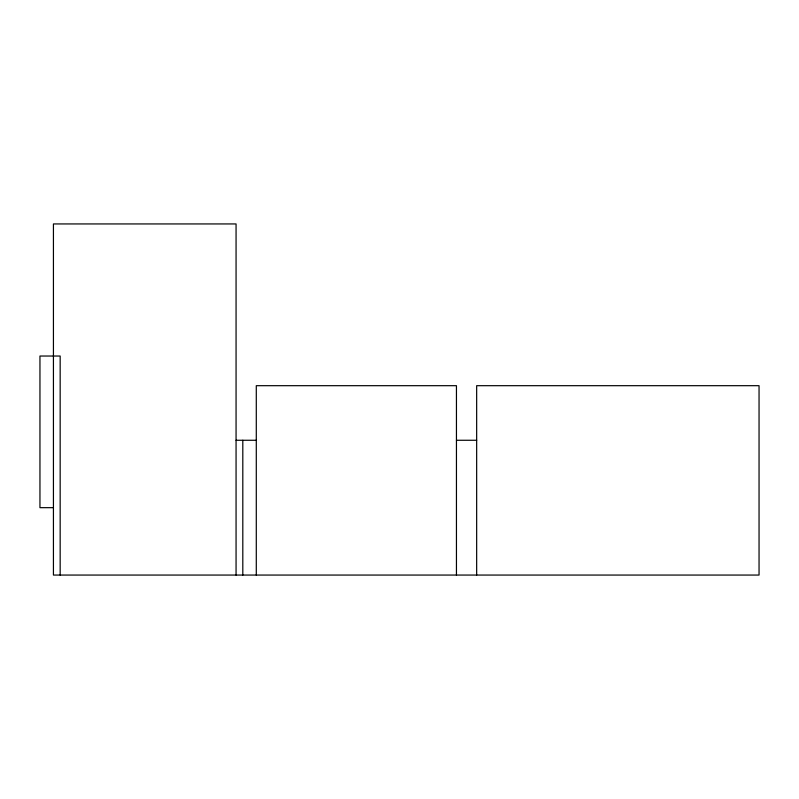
<?xml version="1.0" encoding="UTF-8"?>
<svg xmlns="http://www.w3.org/2000/svg" width="799" height="799" viewBox="0 0 799 799"><rect width="100%" height="100%" fill="white"/><g stroke="black" fill="none" stroke-linecap="round" stroke-linejoin="round"><path stroke-width="1.2" d="M236.065 440.269L256.289 440.269M456.449 440.269L476.663 440.269M53.433 507.665L39.95 507.665L39.95 356.034L60.165 356.034L60.165 575.06M476.663 575.06L476.663 385.687L759.05 385.687L759.05 575.06L53.433 575.06L53.433 223.94L236.065 223.94L236.065 575.06M456.449 575.06L456.449 385.687L256.289 385.687L256.289 575.06M242.806 440.269L242.806 575.06"/></g></svg>
